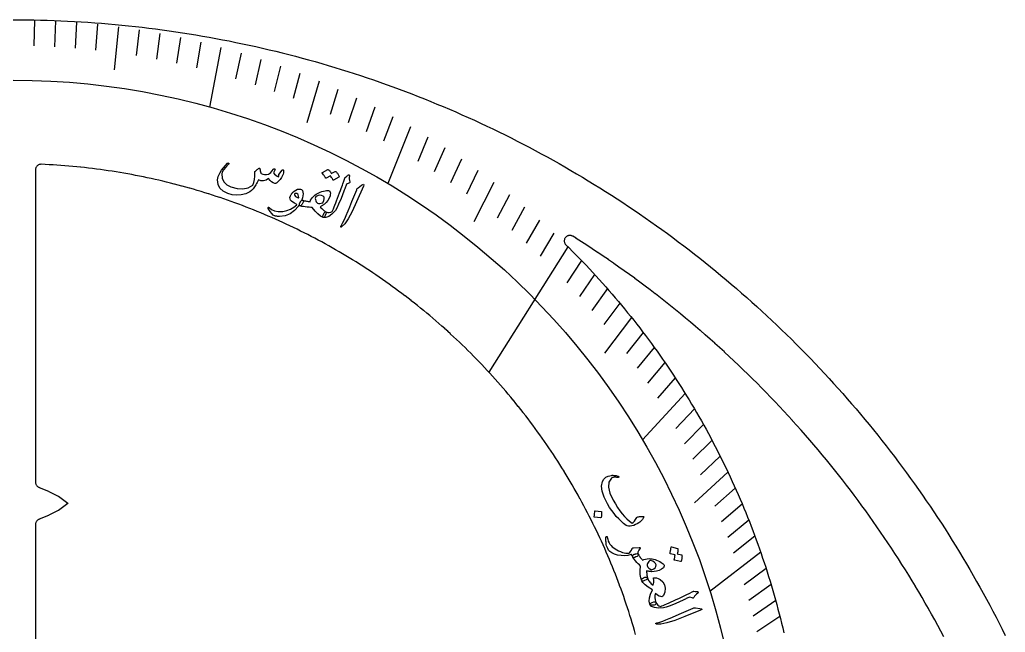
# Model space of a CAD drawing. Header units: millimetres. Extents: x -50 to 50, y -50 to 50.
# Drawn here: x 0.29 to 44.75, y 22.32 to 49.95 of the extents above; entities that cross this region are included whole.
import ezdxf

# ---------------------------------------------------------------- set-up
doc = ezdxf.new("R2010")
doc.units = ezdxf.units.MM
for name, color, linetype in [('CUT_INNER', 6, 'Continuous'), ('CUT_OUTER', 1, 'Continuous'), ('ENGRAVE', 7, 'Continuous'), ('ENGRAVE_FINE', 8, 'Continuous'), ('TEXT', 5, 'Continuous')]:
    doc.layers.add(name, color=color, linetype=linetype)

msp = doc.modelspace()

# ---------------------------------------------------------------- linework, layer by layer
at = {"layer": 'CUT_INNER'}
for points in [[(28.0773, 22.2302), (28.0284, 22.4008), (28.028, 22.4023), (27.978, 22.5727), (27.9776, 22.5741), (27.9266, 22.7442), (27.9261, 22.7456), (27.8741, 22.9154), (27.8736, 22.9168), (27.8205, 23.0862), (27.8201, 23.0877), (27.7659, 23.2568), (27.7655, 23.2582), (27.7103, 23.427), (27.7098, 23.4284), (27.6536, 23.5968), (27.6531, 23.5983), (27.5959, 23.7663), (27.5954, 23.7678), (27.5371, 23.9355), (27.5366, 23.9369), (27.4773, 24.1043), (27.4768, 24.1057), (27.4165, 24.2727), (27.4159, 24.2741), (27.3546, 24.4407), (27.3541, 24.4421), (27.2917, 24.6084), (27.2912, 24.6098), (27.2278, 24.7756), (27.2272, 24.7771), (27.1628, 24.9425), (27.1623, 24.9439), (27.0968, 25.109), (27.0963, 25.1104), (27.0299, 25.275), (27.0293, 25.2764), (26.9618, 25.4407), (26.9613, 25.4421), (26.8928, 25.6059), (26.8922, 25.6073), (26.8228, 25.7707), (26.8222, 25.7721), (26.7517, 25.935), (26.7511, 25.9365), (26.6797, 26.099), (26.679, 26.1004), (26.6066, 26.2625), (26.606, 26.2639), (26.5325, 26.4255), (26.5319, 26.4269), (26.4575, 26.5881), (26.4568, 26.5894), (26.3814, 26.7502), (26.3808, 26.7515), (26.3044, 26.9118), (26.3037, 26.9132), (26.2263, 27.073), (26.2257, 27.0743), (26.1473, 27.2336), (26.1466, 27.235), (26.0673, 27.3938), (26.0666, 27.3952), (25.9863, 27.5535), (25.9856, 27.5549), (25.9043, 27.7127), (25.9036, 27.7141), (25.8214, 27.8714), (25.8206, 27.8728), (25.7374, 28.0296), (25.7367, 28.031), (25.6526, 28.1873), (25.6518, 28.1886), (25.5667, 28.3444), (25.566, 28.3458), (25.4799, 28.501), (25.4791, 28.5024), (25.3921, 28.6571), (25.3913, 28.6584), (25.3034, 28.8126), (25.3026, 28.814), (25.2137, 28.9676), (25.2129, 28.9689), (25.123, 29.122), (25.1223, 29.1234), (25.0315, 29.2759), (25.0307, 29.2772), (24.9389, 29.4292), (24.9381, 29.4305), (24.8455, 29.582), (24.8447, 29.5833), (24.7511, 29.7341), (24.7503, 29.7354), (24.6557, 29.8857), (24.6549, 29.887), (24.5595, 30.0367), (24.5587, 30.038), (24.4623, 30.1871), (24.4615, 30.1884), (24.3642, 30.3369), (24.3634, 30.3382), (24.2652, 30.4861), (24.2643, 30.4874), (24.1652, 30.6347), (24.1644, 30.6359), (24.0644, 30.7826), (24.0635, 30.7839), (23.9626, 30.93), (23.9618, 30.9312), (23.86, 31.0767), (23.8591, 31.0779), (23.7564, 31.2228), (23.7556, 31.224), (23.652, 31.3682), (23.6511, 31.3695), (23.5467, 31.513), (23.5458, 31.5143), (23.4404, 31.6572), (23.4395, 31.6584), (23.3333, 31.8007), (23.3324, 31.8019), (23.2253, 31.9435), (23.2244, 31.9447), (23.1165, 32.0857), (23.1156, 32.0869), (23.0068, 32.2272), (23.0058, 32.2284), (22.8962, 32.368), (22.8952, 32.3692), (22.7847, 32.5082), (22.7838, 32.5094), (22.6724, 32.6476), (22.6714, 32.6488), (22.5592, 32.7864), (22.5583, 32.7876), (22.4452, 32.9245), (22.4442, 32.9257), (22.3303, 33.0619), (22.3294, 33.063), (22.2146, 33.1985), (22.2136, 33.1997), (22.0981, 33.3345), (22.0971, 33.3356), (21.9807, 33.4697), (21.9797, 33.4709), (21.8625, 33.6042), (21.8615, 33.6054), (21.7435, 33.738), (21.7425, 33.7391), (21.6237, 33.871), (21.6226, 33.8722), (21.503, 34.0034), (21.502, 34.0045), (21.3815, 34.1349), (21.3805, 34.136), (21.2593, 34.2657), (21.2582, 34.2669), (21.1362, 34.3958), (21.1352, 34.3969), (21.0123, 34.5251), (21.0113, 34.5262), (20.8877, 34.6537), (20.8866, 34.6548), (20.7622, 34.7815), (20.7612, 34.7825), (20.636, 34.9085), (20.6349, 34.9095), (20.509, 35.0347), (20.5079, 35.0358), (20.3812, 35.1601), (20.3801, 35.1612), (20.2527, 35.2848), (20.2516, 35.2859), (20.1234, 35.4087), (20.1223, 35.4097), (19.9933, 35.5318), (19.9922, 35.5328), (19.8625, 35.654), (19.8614, 35.6551), (19.731, 35.7755), (19.7298, 35.7765), (19.5987, 35.8962), (19.5975, 35.8972), (19.4656, 36.016), (19.4645, 36.017), (19.3318, 36.135), (19.3307, 36.1361), (19.1973, 36.2533), (19.1962, 36.2543), (19.0621, 36.3706), (19.0609, 36.3716), (18.9262, 36.4872), (18.925, 36.4882), (18.7895, 36.6029), (18.7883, 36.6039), (18.6521, 36.7178), (18.651, 36.7187), (18.5141, 36.8318), (18.5129, 36.8328), (18.3753, 36.945), (18.3741, 36.9459), (18.2359, 37.0573), (18.2347, 37.0582), (18.0957, 37.1687), (18.0945, 37.1697), (17.9549, 37.2793), (17.9537, 37.2803), (17.8134, 37.3891), (17.8122, 37.39), (17.6712, 37.4979), (17.67, 37.4989), (17.5284, 37.6059), (17.5272, 37.6069), (17.3849, 37.7131), (17.3837, 37.714), (17.2407, 37.8193), (17.2395, 37.8202), (17.0959, 37.9246), (17.0947, 37.9255), (16.9505, 38.0291), (16.9493, 38.03), (16.8044, 38.1326), (16.8032, 38.1335), (16.6577, 38.2353), (16.6564, 38.2362), (16.5104, 38.3371), (16.5091, 38.3379), (16.3624, 38.4379), (16.3611, 38.4388), (16.2138, 38.5379), (16.2126, 38.5387), (16.0646, 38.6369), (16.0634, 38.6377), (15.9148, 38.735), (15.9136, 38.7358), (15.7645, 38.8322), (15.7632, 38.833), (15.6135, 38.9285), (15.6122, 38.9293), (15.4619, 39.0238), (15.4606, 39.0246), (15.3097, 39.1182), (15.3084, 39.119), (15.157, 39.2117), (15.1557, 39.2125), (15.0037, 39.3042), (15.0024, 39.305), (14.8498, 39.3958), (14.8485, 39.3966), (14.6954, 39.4864), (14.6941, 39.4872), (14.5404, 39.5761), (14.5391, 39.5769), (14.3849, 39.6649), (14.3836, 39.6656), (14.2288, 39.7527), (14.2275, 39.7534), (14.0722, 39.8395), (14.0709, 39.8402), (13.9151, 39.9253), (13.9137, 39.9261), (13.7574, 40.0102), (13.7561, 40.011), (13.5993, 40.0942), (13.5979, 40.0949), (13.4406, 40.1771), (13.4392, 40.1778), (13.2814, 40.2591), (13.28, 40.2598), (13.1217, 40.3401), (13.1203, 40.3408), (12.9615, 40.4201), (12.9601, 40.4208), (12.8008, 40.4992), (12.7994, 40.4999), (12.6397, 40.5772), (12.6383, 40.5779), (12.478, 40.6543), (12.4766, 40.6549), (12.3159, 40.7304), (12.3145, 40.731), (12.1533, 40.8054), (12.152, 40.8061), (11.9903, 40.8795), (11.9889, 40.8801), (11.8268, 40.9526), (11.8254, 40.9532), (11.6629, 41.0246), (11.6615, 41.0253), (11.4986, 41.0957), (11.4972, 41.0963), (11.3338, 41.1657), (11.3324, 41.1663), (11.1685, 41.2348), (11.1671, 41.2354), (11.0029, 41.3028), (11.0015, 41.3034), (10.8368, 41.3698), (10.8354, 41.3704), (10.6704, 41.4358), (10.669, 41.4364), (10.5035, 41.5008), (10.5021, 41.5013), (10.3363, 41.5647), (10.3348, 41.5652), (10.1686, 41.6276), (10.1672, 41.6281), (10.0006, 41.6895), (9.9991, 41.69), (9.8322, 41.7503), (9.8307, 41.7508), (9.6634, 41.8101), (9.6619, 41.8106), (9.4942, 41.8689), (9.4928, 41.8694), (9.3247, 41.9266), (9.3233, 41.9271), (9.1549, 41.9833), (9.1534, 41.9838), (8.9847, 42.039), (8.9832, 42.0395), (8.8142, 42.0936), (8.8127, 42.0941), (8.6433, 42.1472), (8.6418, 42.1476), (8.4721, 42.1997), (8.4706, 42.2001), (8.3006, 42.2511), (8.2991, 42.2516), (8.1288, 42.3015), (8.1273, 42.302), (7.9566, 42.3509), (7.9552, 42.3513), (7.7842, 42.3992), (7.7827, 42.3996), (7.6115, 42.4464), (7.61, 42.4468), (7.4385, 42.4926), (7.437, 42.493), (7.2652, 42.5377), (7.2637, 42.5381), (7.0916, 42.5817), (7.0901, 42.5821), (6.9178, 42.6247), (6.9163, 42.6251), (6.7437, 42.6666), (6.7422, 42.667), (6.5694, 42.7075), (6.5679, 42.7078), (6.3948, 42.7472), (6.3933, 42.7476), (6.2199, 42.7859), (6.2184, 42.7863), (6.0449, 42.8236), (6.0434, 42.8239), (5.8696, 42.8601), (5.8681, 42.8604), (5.6941, 42.8956), (5.6926, 42.8959), (5.5183, 42.93), (5.5168, 42.9303), (5.3424, 42.9633), (5.3409, 42.9636), (5.1663, 42.9956), (5.1648, 42.9958), (4.9899, 43.0267), (4.9884, 43.027), (4.8134, 43.0568), (4.8119, 43.0571), (4.6367, 43.0858), (4.6352, 43.086), (4.4598, 43.1137), (4.4583, 43.1139), (4.2828, 43.1405), (4.2813, 43.1407), (4.1056, 43.1663), (4.1041, 43.1665), (3.9282, 43.1909), (3.9267, 43.1911), (3.7507, 43.2145), (3.7492, 43.2147), (3.5731, 43.2369), (3.5715, 43.2371), (3.3953, 43.2583), (3.3938, 43.2585), (3.2174, 43.2786), (3.2158, 43.2788), (3.0393, 43.2978), (3.0378, 43.298), (2.8612, 43.3159), (2.8597, 43.316), (2.6829, 43.3329), (2.6814, 43.333), (2.5046, 43.3488), (2.5031, 43.349), (2.3261, 43.3636), (2.3246, 43.3638), (2.1476, 43.3774), (2.1461, 43.3775), (1.969, 43.39), (1.9674, 43.3901), (1.7903, 43.4015), (1.7888, 43.4016), (1.6115, 43.412), (1.61, 43.4121), (1.4327, 43.4213), (1.4312, 43.4214), (1.2605, 43.4292), (1.2352, 43.4291), (1.2101, 43.4265), (1.1854, 43.4213), (1.1614, 43.4136), (1.1382, 43.4036), (1.1161, 43.3913), (1.0955, 43.3768), (1.0763, 43.3603), (1.059, 43.342), (1.0436, 43.322), (1.0302, 43.3005), (1.0191, 43.2778), (1.0104, 43.2541), (1.0041, 43.2297), (1.0003, 43.2047), (0.999, 43.1795), (0.999, 29.0957), (1.0003, 29.0705), (1.0041, 29.0456), (1.0104, 29.0212), (1.0191, 28.9976), (1.0301, 28.9749), (1.0434, 28.9535), (1.0588, 28.9335), (1.0761, 28.9152), (1.0952, 28.8987), (1.1158, 28.8842), (1.1378, 28.8718), (1.1609, 28.8618), (1.1684, 28.8589), (1.5946, 28.6826), (1.6034, 28.6785), (2.0288, 28.4626), (2.0333, 28.4601), (2.0376, 28.4571), (2.4628, 28.1424), (2.4673, 28.1388), (2.4628, 28.1351), (2.0376, 27.8204), (2.0333, 27.8175), (2.0288, 27.8149), (1.6034, 27.599), (1.5946, 27.595), (1.1684, 27.4186), (1.1609, 27.4158), (1.1378, 27.4057), (1.1158, 27.3934), (1.0952, 27.3789), (1.0761, 27.3624), (1.0588, 27.3441), (1.0434, 27.3241), (1.0301, 27.3026), (1.0191, 27.28), (1.0104, 27.2563), (1.0041, 27.2319), (1.0003, 27.207), (0.999, 27.1818), (0.999, 4.3184)], [(41.9855, 22.1124), (41.8497, 22.3683), (41.849, 22.3696), (41.7117, 22.6246), (41.711, 22.626), (41.5721, 22.8802), (41.5713, 22.8815), (41.4309, 23.1348), (41.4302, 23.1361), (41.2882, 23.3886), (41.2874, 23.3899), (41.1439, 23.6415), (41.1431, 23.6428), (40.9981, 23.8935), (40.9973, 23.8948), (40.8507, 24.1446), (40.8499, 24.1459), (40.7018, 24.3948), (40.701, 24.3961), (40.5513, 24.6441), (40.5505, 24.6454), (40.3993, 24.8924), (40.3985, 24.8937), (40.2458, 25.1399), (40.245, 25.1412), (40.0908, 25.3863), (40.09, 25.3876), (39.9343, 25.6318), (39.9335, 25.6331), (39.7763, 25.8764), (39.7754, 25.8777), (39.6168, 26.12), (39.6159, 26.1212), (39.4557, 26.3626), (39.4549, 26.3638), (39.2932, 26.6042), (39.2924, 26.6054), (39.1293, 26.8448), (39.1284, 26.846), (38.9638, 27.0843), (38.9629, 27.0856), (38.7969, 27.3229), (38.796, 27.3242), (38.6285, 27.5604), (38.6276, 27.5617), (38.4587, 27.7969), (38.4578, 27.7982), (38.2874, 28.0324), (38.2865, 28.0336), (38.1147, 28.2668), (38.1137, 28.268), (37.9405, 28.5001), (37.9396, 28.5014), (37.7649, 28.7324), (37.764, 28.7336), (37.5879, 28.9636), (37.587, 28.9648), (37.4095, 29.1937), (37.4085, 29.1949), (37.2296, 29.4227), (37.2287, 29.4239), (37.0484, 29.6505), (37.0475, 29.6517), (36.8658, 29.8773), (36.8648, 29.8785), (36.6818, 30.103), (36.6808, 30.1041), (36.4964, 30.3275), (36.4954, 30.3286), (36.3096, 30.5508), (36.3086, 30.552), (36.1215, 30.773), (36.1205, 30.7742), (35.932, 30.9941), (35.931, 30.9953), (35.7411, 31.214), (35.7401, 31.2151), (35.5489, 31.4327), (35.5479, 31.4339), (35.3554, 31.6502), (35.3543, 31.6514), (35.1605, 31.8666), (35.1595, 31.8677), (34.9643, 32.0817), (34.9633, 32.0829), (34.7668, 32.2957), (34.7658, 32.2968), (34.568, 32.5084), (34.5669, 32.5095), (34.3679, 32.7199), (34.3668, 32.721), (34.1664, 32.9301), (34.1654, 32.9312), (33.9638, 33.1391), (33.9627, 33.1402), (33.7598, 33.3469), (33.7587, 33.348), (33.5545, 33.5534), (33.5534, 33.5545), (33.348, 33.7587), (33.3469, 33.7598), (33.1402, 33.9627), (33.1391, 33.9638), (32.9312, 34.1654), (32.9301, 34.1664), (32.721, 34.3668), (32.7199, 34.3679), (32.5095, 34.5669), (32.5084, 34.568), (32.2968, 34.7658), (32.2957, 34.7668), (32.0829, 34.9633), (32.0817, 34.9643), (31.8677, 35.1595), (31.8666, 35.1605), (31.6514, 35.3543), (31.6502, 35.3554), (31.4339, 35.5479), (31.4327, 35.5489), (31.2151, 35.7401), (31.214, 35.7411), (30.9953, 35.931), (30.9941, 35.932), (30.7742, 36.1205), (30.773, 36.1215), (30.552, 36.3086), (30.5508, 36.3096), (30.3286, 36.4954), (30.3275, 36.4964), (30.1041, 36.6808), (30.103, 36.6818), (29.8785, 36.8648), (29.8773, 36.8658), (29.6517, 37.0475), (29.6505, 37.0484), (29.4239, 37.2287), (29.4227, 37.2296), (29.1949, 37.4085), (29.1937, 37.4095), (28.9648, 37.587), (28.9636, 37.5879), (28.7336, 37.764), (28.7324, 37.7649), (28.5014, 37.9396), (28.5001, 37.9405), (28.268, 38.1137), (28.2668, 38.1147), (28.0336, 38.2865), (28.0324, 38.2874), (27.7982, 38.4578), (27.7969, 38.4587), (27.5617, 38.6276), (27.5604, 38.6285), (27.3242, 38.796), (27.3229, 38.7969), (27.0856, 38.9629), (27.0843, 38.9638), (26.846, 39.1284), (26.8448, 39.1293), (26.6054, 39.2924), (26.6042, 39.2932), (26.3638, 39.4549), (26.3626, 39.4557), (26.1212, 39.6159), (26.12, 39.6168), (25.8777, 39.7754), (25.8764, 39.7763), (25.6331, 39.9335), (25.6318, 39.9343), (25.3876, 40.09), (25.3863, 40.0908), (25.2388, 40.1836), (25.2176, 40.1956), (25.1953, 40.2054), (25.1721, 40.213), (25.1483, 40.2183), (25.1241, 40.2213), (25.0997, 40.2219), (25.0754, 40.2201), (25.0514, 40.216), (25.0279, 40.2096), (25.0051, 40.2008), (24.9833, 40.19), (24.9626, 40.177), (24.9434, 40.1621), (24.9256, 40.1454), (24.9096, 40.127), (24.8954, 40.1071), (24.8832, 40.086), (24.8732, 40.0638), (24.8654, 40.0407), (24.8598, 40.017), (24.8566, 39.9928), (24.8557, 39.9684), (24.8573, 39.9441), (24.8612, 39.92), (24.8674, 39.8965), (24.8759, 39.8736), (24.8865, 39.8517), (24.8993, 39.8309), (24.914, 39.8115), (24.9306, 39.7936), (25.0713, 39.6555), (25.2265, 39.5011), (25.3809, 39.3459), (25.5342, 39.1897), (25.6866, 39.0325), (25.8381, 38.8745), (25.9885, 38.7155), (26.138, 38.5555), (26.2865, 38.3947), (26.434, 38.2329), (26.5805, 38.0703), (26.726, 37.9068), (26.8705, 37.7423), (27.014, 37.577), (27.1565, 37.4108), (27.298, 37.2437), (27.4384, 37.0758), (27.5778, 36.907), (27.7162, 36.7374), (27.8535, 36.5669), (27.9897, 36.3956), (28.1249, 36.2234), (28.2591, 36.0504), (28.3922, 35.8766), (28.5242, 35.702), (28.6552, 35.5266), (28.785, 35.3504), (28.9138, 35.1733), (29.0415, 34.9955), (29.1681, 34.817), (29.2936, 34.6376), (29.418, 34.4575), (29.5413, 34.2766), (29.6635, 34.0949), (29.7845, 33.9126), (29.9045, 33.7294), (30.0233, 33.5456), (30.141, 33.361), (30.2575, 33.1757), (30.3729, 32.9897), (30.4872, 32.803), (30.6003, 32.6156), (30.7123, 32.4274), (30.8231, 32.2387), (30.9328, 32.0492), (31.0413, 31.8591), (31.1486, 31.6683), (31.2547, 31.4768), (31.3597, 31.2847), (31.4635, 31.092), (31.5661, 30.8986), (31.6675, 30.7046), (31.7677, 30.51), (31.8667, 30.3148), (31.9646, 30.1189), (32.0612, 29.9225), (32.1566, 29.7255), (32.2508, 29.5279), (32.3438, 29.3297), (32.4356, 29.131), (32.5261, 28.9317), (32.6155, 28.7318), (32.7036, 28.5314), (32.7904, 28.3305), (32.8761, 28.129), (32.9605, 27.927), (33.0436, 27.7245), (33.1255, 27.5215), (33.2062, 27.318), (33.2856, 27.114), (33.3638, 26.9095), (33.4407, 26.7046), (33.5163, 26.4992), (33.5907, 26.2933), (33.6638, 26.087), (33.7357, 25.8802), (33.8063, 25.673), (33.8756, 25.4653), (33.9436, 25.2572), (34.0104, 25.0488), (34.0758, 24.8399), (34.14, 24.6306), (34.2029, 24.4209), (34.2646, 24.2109), (34.3249, 24.0004), (34.3839, 23.7896), (34.4417, 23.5785), (34.4981, 23.367), (34.5533, 23.1551), (34.6071, 22.9429), (34.6596, 22.7304), (34.7109, 22.5176), (34.7608, 22.3045)]]:
    msp.add_lwpolyline(points, dxfattribs=at)
at = {"layer": 'CUT_OUTER'}
msp.add_lwpolyline([(0, 49.95), (0.3065, 49.9491), (0.613, 49.9462), (0.9194, 49.9415), (1.221, 49.9351), (1.2251, 49.935), (1.5314, 49.9265), (1.8378, 49.9162), (2.144, 49.904), (2.4502, 49.8899), (2.7562, 49.8739), (3.0622, 49.856), (3.3681, 49.8363), (3.6738, 49.8147), (3.9794, 49.7912), (4.2848, 49.7659), (4.5901, 49.7387), (4.8952, 49.7095), (5.2001, 49.6786), (5.5048, 49.6457), (5.8094, 49.611), (6.1137, 49.5744), (6.4177, 49.536), (6.7215, 49.4957), (7.0251, 49.4535), (7.3284, 49.4095), (7.6315, 49.3636), (7.9342, 49.3158), (8.2367, 49.2662), (8.5388, 49.2147), (8.8406, 49.1614), (9.1421, 49.1063), (9.4432, 49.0492), (9.744, 48.9904), (10.0444, 48.9297), (10.3445, 48.8671), (10.6441, 48.8027), (10.9434, 48.7365), (11.2422, 48.6684), (11.5406, 48.5985), (11.8386, 48.5268), (12.1361, 48.4532), (12.4332, 48.3779), (12.7298, 48.3007), (13.0259, 48.2216), (13.3216, 48.1408), (13.6167, 48.0582), (13.9113, 47.9737), (14.2054, 47.8875), (14.499, 47.7994), (14.792, 47.7095), (15.0845, 47.6179), (15.3764, 47.5244), (15.6677, 47.4292), (15.9584, 47.3321), (16.2485, 47.2333), (16.538, 47.1327), (16.8269, 47.0304), (17.1152, 46.9262), (17.4028, 46.8203), (17.6898, 46.7127), (17.976, 46.6033), (18.2617, 46.4921), (18.5466, 46.3792), (18.8308, 46.2645), (19.1143, 46.1481), (19.3971, 46.0299), (19.6792, 45.91), (19.9605, 45.7884), (20.2411, 45.6651), (20.5209, 45.54), (20.8, 45.4133), (21.0782, 45.2848), (21.3557, 45.1546), (21.6323, 45.0227), (21.9082, 44.8891), (22.1832, 44.7539), (22.4574, 44.6169), (22.7307, 44.4783), (23.0032, 44.3379), (23.2748, 44.196), (23.5456, 44.0523), (23.8154, 43.907), (24.0844, 43.7601), (24.3525, 43.6115), (24.6196, 43.4612), (24.8858, 43.3093), (25.1511, 43.1558), (25.4154, 43.0007), (25.6788, 42.8439), (25.9412, 42.6856), (26.2026, 42.5256), (26.463, 42.364), (26.7225, 42.2008), (26.9809, 42.0361), (27.2383, 41.8697), (27.4947, 41.7018), (27.7501, 41.5323), (28.0044, 41.3613), (28.2577, 41.1887), (28.5099, 41.0145), (28.761, 40.8388), (29.011, 40.6616), (29.26, 40.4828), (29.5078, 40.3025), (29.7546, 40.1207), (30.0002, 39.9373), (30.2447, 39.7525), (30.488, 39.5662), (30.7302, 39.3784), (30.9713, 39.1891), (31.2111, 38.9983), (31.4498, 38.8061), (31.6874, 38.6124), (31.9237, 38.4172), (32.1588, 38.2206), (32.3927, 38.0226), (32.6254, 37.8231), (32.8569, 37.6222), (33.0871, 37.4199), (33.3161, 37.2161), (33.5438, 37.011), (33.7703, 36.8045), (33.9955, 36.5966), (34.2194, 36.3873), (34.442, 36.1767), (34.6633, 35.9647), (34.8833, 35.7513), (35.1021, 35.5366), (35.3194, 35.3205), (35.5355, 35.1031), (35.7502, 34.8844), (35.9636, 34.6644), (36.1756, 34.4431), (36.3863, 34.2205), (36.5956, 33.9966), (36.8035, 33.7714), (37.01, 33.5449), (37.2151, 33.3172), (37.4189, 33.0882), (37.6212, 32.858), (37.8221, 32.6266), (38.0216, 32.3939), (38.2196, 32.16), (38.4162, 31.9249), (38.6114, 31.6885), (38.8051, 31.451), (38.9973, 31.2123), (39.1881, 30.9725), (39.3774, 30.7314), (39.5653, 30.4892), (39.7516, 30.2459), (39.9364, 30.0014), (40.1198, 29.7558), (40.3016, 29.5091), (40.4819, 29.2612), (40.6607, 29.0123), (40.8379, 28.7622), (41.0136, 28.5111), (41.1878, 28.2589), (41.3604, 28.0057), (41.5315, 27.7514), (41.701, 27.496), (41.8689, 27.2396), (42.0353, 26.9822), (42.2, 26.7238), (42.3632, 26.4643), (42.5248, 26.2039), (42.6848, 25.9425), (42.8431, 25.6801), (42.9999, 25.4167), (43.1551, 25.1524), (43.3086, 24.8871), (43.4605, 24.6209), (43.6107, 24.3538), (43.7593, 24.0857), (43.9063, 23.8168), (44.0516, 23.5469), (44.1953, 23.2762), (44.3372, 23.0046), (44.4776, 22.7321), (44.6162, 22.4588), (44.7532, 22.1846)], dxfattribs=at)
at = {"layer": 'ENGRAVE'}
for points in [[(9.3693, 48.6978), (8.8524, 46.0113)], [(17.9201, 45.1229), (16.9014, 42.5577)], [(25.0159, 39.71), (21.4543, 34.0563)], [(30.3049, 33.0996), (28.3859, 31.0035)], [(33.7185, 25.9301), (31.4282, 24.1688)]]:
    msp.add_lwpolyline(points, dxfattribs=at)
msp.add_circle((0, 14.2735), 32.9492, dxfattribs=at)
at = {"layer": 'ENGRAVE_FINE'}
for points in [[(0.9511, 49.9373), (0.9288, 48.7687)], [(1.9013, 49.8993), (1.8568, 48.7312)], [(2.8498, 49.836), (2.7831, 48.6688)], [(3.7957, 49.7475), (3.7067, 48.5815)], [(4.7381, 49.634), (4.5529, 47.6932)], [(5.6763, 49.4955), (5.543, 48.3331)], [(6.6093, 49.3325), (6.4538, 48.1723)], [(7.5363, 49.1449), (7.3588, 47.9874)], [(8.4566, 48.9333), (8.257, 47.7787)], [(10.2736, 48.4388), (10.0302, 47.2913)], [(11.1688, 48.1567), (10.9037, 47.0132)], [(12.0543, 47.8519), (11.7673, 46.7128)], [(12.9291, 47.5248), (12.6205, 46.3905)], [(13.7927, 47.176), (13.2424, 45.2936)], [(14.6445, 46.8058), (14.2929, 45.682)], [(15.4837, 46.4149), (15.1107, 45.2968)], [(16.3097, 46.0037), (15.9155, 44.8917)], [(17.122, 45.5728), (16.7067, 44.4673)], [(18.7033, 44.6544), (18.2461, 43.5627)], [(19.4713, 44.168), (18.9933, 43.0838)], [(20.2235, 43.6644), (19.7249, 42.5879)], [(20.9595, 43.1441), (20.4405, 42.0757)], [(21.679, 42.6078), (20.7798, 40.8405)], [(22.3815, 42.0562), (21.8221, 41.005)], [(23.0668, 41.49), (22.4874, 40.4479)], [(23.7344, 40.9097), (23.1353, 39.877)], [(24.3842, 40.3162), (23.7655, 39.2931)], [(25.6293, 39.0918), (24.9719, 38.0891)], [(26.2242, 38.4624), (25.5478, 37.4703)], [(26.8005, 37.8223), (26.1052, 36.8411)], [(27.358, 37.1723), (26.6441, 36.2023)], [(27.8966, 36.5129), (26.6752, 34.9143)], [(28.4162, 35.845), (27.6658, 34.8983)], [(28.9169, 35.169), (28.1485, 34.2345)], [(29.3986, 34.4857), (28.6125, 33.5635)], [(29.8613, 33.7957), (29.0576, 32.8862)], [(30.7297, 32.398), (29.8918, 31.5146)], [(31.1356, 31.6915), (30.281, 30.8216)], [(31.5227, 30.9807), (30.6516, 30.1245)], [(31.8912, 30.2661), (31.0039, 29.424)], [(32.2411, 29.5483), (30.734, 28.167)], [(32.5727, 28.8279), (31.6537, 28.0146)], [(32.886, 28.1054), (31.9517, 27.3069)], [(33.1813, 27.3813), (32.2318, 26.5978)], [(33.4587, 26.656), (32.4944, 25.8878)], [(33.9608, 25.204), (32.9677, 24.467)], [(34.1859, 24.4782), (33.1789, 23.7571)], [(34.394, 23.7531), (33.3734, 23.0482)], [(34.5854, 23.0291), (33.5514, 22.3406)]]:
    msp.add_lwpolyline(points, dxfattribs=at)
at = {"layer": 'TEXT'}
for points in [[(12.1239, 43.1627), (12.1343, 43.1732), (12.1448, 43.1794), (12.1552, 43.1815), (12.1655, 43.1792), (12.1773, 43.1726), (12.186, 43.1638), (12.1916, 43.1529), (12.1941, 43.1399), (12.1956, 43.0966), (12.1885, 43.0467), (12.173, 42.9902), (12.149, 42.927), (12.0996, 42.8281), (12.0396, 42.7396), (11.9692, 42.6615), (11.8884, 42.5936), (11.8645, 42.5791), (11.8412, 42.57), (11.8183, 42.5661), (11.796, 42.5675), (11.7235, 42.5923), (11.6526, 42.6363), (11.583, 42.6993), (11.5146, 42.7815), (11.4003, 42.71), (11.2866, 42.6774), (11.1731, 42.6836), (11.0596, 42.7287), (11.0318, 42.6683), (11.0034, 42.611), (10.9743, 42.5567), (10.9446, 42.5053), (10.914, 42.4566), (10.8825, 42.4102), (10.85, 42.366), (10.8167, 42.324), (10.7488, 42.2512), (10.6716, 42.1896), (10.585, 42.1389), (10.4892, 42.0992), (10.2814, 42.0468), (10.0774, 42.0304), (9.8766, 42.05), (9.6782, 42.1056), (9.4698, 42.2118), (9.3232, 42.3515), (9.2382, 42.5257), (9.2148, 42.7351), (9.2248, 42.8045), (9.2481, 42.8828), (9.2848, 42.97), (9.335, 43.0661), (9.3989, 43.1684), (9.476, 43.2713), (9.5664, 43.3748), (9.6702, 43.4787), (9.6778, 43.4848), (9.6858, 43.4884), (9.6942, 43.4893), (9.7029, 43.4876), (9.7111, 43.4841), (9.7176, 43.4795), (9.7225, 43.4737), (9.7258, 43.4668), (9.7266, 43.458), (9.7251, 43.4497), (9.7212, 43.4416), (9.7149, 43.434), (9.5805, 43.2947), (9.4846, 43.1751), (9.4267, 43.0756), (9.4065, 42.9965), (9.4242, 42.8015), (9.4984, 42.6392), (9.6291, 42.5091), (9.8163, 42.4102), (10.0985, 42.3306), (10.3578, 42.3176), (10.5956, 42.3718), (10.8127, 42.4939), (10.8573, 42.6118), (10.8858, 42.7434), (10.8981, 42.8888), (10.8938, 43.048), (10.8919, 43.0647), (10.8928, 43.0786), (10.8964, 43.0898), (10.9028, 43.0983), (10.931, 43.1251), (10.9578, 43.1502), (10.9831, 43.1734), (11.0069, 43.195), (11.0291, 43.2143), (11.0495, 43.2313), (11.0681, 43.2457), (11.085, 43.2576), (11.0937, 43.2621), (11.1012, 43.2624), (11.1076, 43.2585), (11.1127, 43.2504), (11.1149, 43.2449), (11.1177, 43.2367), (11.1211, 43.2257), (11.1251, 43.212), (11.1294, 43.1956), (11.1336, 43.1767), (11.1377, 43.1554), (11.1416, 43.1315), (11.1503, 43.0852), (11.1593, 43.0506), (11.1686, 43.0276), (11.1781, 43.0163), (11.2519, 42.9801), (11.3331, 42.9631), (11.4221, 42.9652), (11.5189, 42.9864), (11.5604, 43.0095), (11.6103, 43.0546), (11.6688, 43.1216), (11.736, 43.2105), (11.7424, 43.219), (11.7504, 43.225), (11.7601, 43.2287), (11.7714, 43.2301), (11.7814, 43.2298), (11.7902, 43.2275), (11.7977, 43.2232), (11.8039, 43.2168), (11.8078, 43.194), (11.7981, 43.1581), (11.7748, 43.1091), (11.7381, 43.0469), (11.7826, 42.9866), (11.836, 42.937), (11.8984, 42.898), (11.9699, 42.8695), (11.9779, 42.891), (11.9823, 42.9094), (11.9833, 42.9245), (11.9808, 42.9364), (11.9771, 42.9482), (11.9763, 42.9587), (11.9785, 42.968), (11.9836, 42.9761)], [(14.5256, 43.1065), (14.5311, 43.1081), (14.5373, 43.1076), (14.5443, 43.105), (14.552, 43.1002), (14.5758, 43.0752), (14.598, 43.0497), (14.6188, 43.0235), (14.638, 42.9967), (14.6559, 42.9691), (14.6725, 42.9403), (14.6878, 42.9104), (14.7017, 42.8794), (14.7033, 42.8713), (14.7022, 42.8641), (14.6983, 42.858), (14.6917, 42.8527), (14.4433, 42.7115), (14.4381, 42.7106), (14.4325, 42.7135), (14.4265, 42.7201), (14.42, 42.7304), (14.4163, 42.7387), (14.4095, 42.7511), (14.3997, 42.7674), (14.3869, 42.7876), (14.3709, 42.812), (14.3517, 42.841), (14.3292, 42.8743), (14.3033, 42.9122), (14.1099, 42.8013), (14.1023, 42.7987), (14.0951, 42.8007), (14.0884, 42.8073), (14.0822, 42.8185), (14.0768, 42.8282), (14.068, 42.843), (14.0558, 42.863), (14.0403, 42.8881), (14.021, 42.9186), (13.9976, 42.9545), (13.9699, 42.9959), (13.9381, 43.0428), (13.9356, 43.0493), (13.9356, 43.0545), (13.9382, 43.0585), (13.9434, 43.0612), (14.1882, 43.197), (14.1937, 43.1987), (14.1999, 43.1983), (14.2069, 43.1958), (14.2146, 43.1911), (14.2356, 43.1712), (14.2551, 43.1505), (14.2734, 43.1289), (14.2902, 43.1065), (14.3057, 43.0833), (14.3201, 43.0596), (14.3332, 43.0354), (14.3452, 43.0107)], [(14.9816, 42.8474), (15.0251, 42.8824), (15.0593, 42.9104), (15.0843, 42.9312), (15.0999, 42.9449), (15.1108, 42.9532), (15.1215, 42.9575), (15.1321, 42.958), (15.1424, 42.9545), (15.1523, 42.9471), (15.1585, 42.9371), (15.161, 42.9247), (15.1599, 42.9097), (15.1526, 42.8373), (15.1531, 42.7684), (15.1613, 42.7028), (15.1773, 42.6406), (15.1808, 42.6216), (15.1758, 42.6049), (15.1623, 42.5905), (15.1403, 42.5785), (15.0309, 42.5264), (15.0148, 42.4856), (14.999, 42.4455), (14.9835, 42.4061), (14.9685, 42.3674), (14.9537, 42.3295), (14.9394, 42.2922), (14.9254, 42.2556), (14.9117, 42.2197), (14.7846, 41.8877), (14.6781, 41.632), (14.5926, 41.4523), (14.5286, 41.3485), (14.3723, 41.1815), (14.2281, 41.0735), (14.0958, 41.0242), (13.9749, 41.0337), (13.9722, 41.0351), (13.9695, 41.0365), (13.9667, 41.0379), (13.964, 41.0394), (13.9559, 41.0635), (13.9642, 41.1048), (13.9887, 41.1633), (14.0296, 41.239), (14.0469, 41.2659), (14.0654, 41.2824), (14.085, 41.2885), (14.1058, 41.2843), (14.1832, 41.2618), (14.2548, 41.2566), (14.3209, 41.269), (14.3814, 41.2989), (14.41, 41.3582), (14.4409, 41.4265), (14.4741, 41.5038), (14.5096, 41.5901), (14.5473, 41.6851), (14.5873, 41.7881), (14.6294, 41.8994), (14.6737, 42.0188), (14.7181, 42.1357), (14.7575, 42.241), (14.7921, 42.3347), (14.8218, 42.4167), (14.847, 42.4869), (14.8681, 42.545), (14.8852, 42.591), (14.8982, 42.625), (14.9524, 42.7988), (14.9597, 42.815), (14.967, 42.8284), (14.9743, 42.8393), (14.9816, 42.8474)], [(12.8615, 41.548), (12.6865, 41.3446), (12.4866, 41.1988), (12.2621, 41.1099), (12.0129, 41.0772), (11.9802, 41.0771), (11.9484, 41.0781), (11.9175, 41.0801), (11.8876, 41.0832), (11.8588, 41.0874), (11.8314, 41.093), (11.8054, 41.0998), (11.7808, 41.108), (11.7257, 41.1426), (11.6614, 41.2089), (11.5876, 41.3067), (11.5038, 41.4361), (11.496, 41.4529), (11.4932, 41.4671), (11.4954, 41.4787), (11.5027, 41.4878), (11.5127, 41.4929), (11.5229, 41.4929), (11.5334, 41.4876), (11.5441, 41.4771), (11.6489, 41.3834), (11.7861, 41.3243), (11.956, 41.2992), (12.1593, 41.3077), (12.3386, 41.3418), (12.5029, 41.4024), (12.652, 41.4898), (12.7859, 41.6044), (12.7878, 41.6098), (12.7881, 41.6146), (12.7869, 41.6189), (12.7842, 41.6225), (12.6906, 41.673), (12.6138, 41.7223), (12.5538, 41.7705), (12.5106, 41.8178), (12.4852, 41.872), (12.4812, 41.9328), (12.4989, 42.0003), (12.5382, 42.0743), (12.5444, 42.0837), (12.551, 42.0931), (12.558, 42.1025), (12.5655, 42.112), (12.5735, 42.1216), (12.5821, 42.1316), (12.5913, 42.142), (12.6011, 42.1528), (12.6716, 42.2194), (12.743, 42.2687), (12.8155, 42.3006), (12.8888, 42.3151), (12.9552, 42.3109), (13.0067, 42.2866), (13.0433, 42.2423), (13.0647, 42.1781), (13.0725, 42.099), (13.0666, 42.0141), (13.047, 41.9235), (13.0138, 41.8271), (13.0193, 41.8246), (13.0248, 41.8223), (13.0302, 41.8203), (13.0355, 41.8186), (13.0408, 41.8168), (13.0462, 41.8148), (13.0517, 41.8125), (13.0573, 41.81), (13.0743, 41.7969), (13.0833, 41.7777), (13.0841, 41.7522), (13.0768, 41.7207), (13.0645, 41.6881), (13.0488, 41.6566), (13.0299, 41.6262), (13.0076, 41.597), (12.9851, 41.5727), (12.9655, 41.557), (12.9487, 41.55), (12.9348, 41.5516), (12.8818, 41.5767), (12.8791, 41.5717), (12.8748, 41.5653), (12.8689, 41.5574), (12.8615, 41.548)], [(14.2557, 42.2288), (14.2597, 42.2266), (14.2634, 42.2245), (14.2665, 42.2223), (14.2692, 42.2201), (14.2717, 42.2179), (14.2741, 42.2155), (14.2763, 42.2129), (14.2785, 42.2101), (14.2967, 42.1688), (14.3043, 42.1219), (14.3013, 42.0693), (14.2877, 42.0111), (14.2446, 41.901), (14.1879, 41.8019), (14.1179, 41.7136), (14.0345, 41.6361), (14.0129, 41.6189), (13.9906, 41.6021), (13.9677, 41.5856), (13.9441, 41.5695), (13.9197, 41.5537), (13.8947, 41.5382), (13.8691, 41.5231), (13.8427, 41.5082), (13.8777, 41.4721), (13.9119, 41.4381), (13.9456, 41.4064), (13.9786, 41.3769), (14.011, 41.3499), (14.043, 41.3254), (14.0746, 41.3036), (14.1058, 41.2843), (14.116, 41.2735), (14.1188, 41.2554), (14.1143, 41.23), (14.1025, 41.1974), (14.0662, 41.1182), (14.0329, 41.0645), (14.0024, 41.0364), (13.9749, 41.0337), (13.858, 41.0953), (13.7386, 41.191), (13.6162, 41.3209), (13.49, 41.4849), (13.4207, 41.4859), (13.3448, 41.49), (13.2624, 41.497), (13.1734, 41.507), (13.0855, 41.5189), (13.016, 41.5304), (12.9648, 41.5417), (12.932, 41.553), (12.9182, 41.5643), (12.9101, 41.5824), (12.9079, 41.6074), (12.9113, 41.6392), (12.9151, 41.6565), (12.9201, 41.6733), (12.9264, 41.6894), (12.9338, 41.705), (12.9422, 41.7202), (12.951, 41.7351), (12.9604, 41.7498), (12.9703, 41.7642), (12.9923, 41.789), (13.0135, 41.8047), (13.0337, 41.8111), (13.0531, 41.8085), (13.0969, 41.7967), (13.1398, 41.786), (13.1819, 41.7761), (13.2232, 41.7673), (13.2641, 41.7593), (13.3049, 41.7519), (13.3456, 41.7451), (13.3862, 41.739), (13.4118, 41.805), (13.4477, 41.8689), (13.4941, 41.9309), (13.5509, 41.9908), (13.6035, 42.0357), (13.6594, 42.0767), (13.7186, 42.1139), (13.7811, 42.1472), (13.8473, 42.1764), (13.9176, 42.2013), (13.9919, 42.2219), (14.0703, 42.2382), (14.1289, 42.2456), (14.1793, 42.2465), (14.2216, 42.2409), (14.2557, 42.2288)], [(15.7155, 42.4864), (15.7714, 42.5218), (15.8035, 42.5272), (15.8118, 42.5028), (15.7963, 42.4484), (15.4844, 41.7407), (15.2901, 41.3078), (15.1127, 40.9745), (14.9531, 40.7403), (14.8121, 40.6047), (14.7957, 40.5964), (14.7838, 40.5936), (14.7763, 40.5965), (14.7733, 40.6049), (14.7731, 40.6156), (14.7756, 40.6279), (14.7808, 40.6419), (14.7887, 40.6576), (14.8552, 40.7763), (14.9204, 40.9052), (14.984, 41.0445), (15.0461, 41.194), (15.063, 41.2327), (15.1074, 41.3379), (15.1794, 41.5096), (15.2784, 41.748), (15.492, 42.2798), (15.5052, 42.3071), (15.5201, 42.3307), (15.5368, 42.3507), (15.5552, 42.367)], [(12.8762, 41.9298), (12.8708, 41.9957), (12.8553, 42.0477), (12.8298, 42.0857), (12.7943, 42.1096), (12.7686, 42.114), (12.7438, 42.1138), (12.7198, 42.1088), (12.6967, 42.099), (12.6876, 42.0924), (12.6825, 42.083), (12.6814, 42.0711), (12.6841, 42.0564), (12.7015, 42.0172), (12.7357, 41.9801), (12.7866, 41.9451), (12.8543, 41.9122), (12.8621, 41.9104), (12.8683, 41.9127), (12.873, 41.9191), (12.8762, 41.9298)], [(13.9772, 41.9966), (13.9089, 42.0263), (13.8332, 42.0328), (13.75, 42.016), (13.6595, 41.976), (13.6387, 41.9582), (13.6267, 41.9291), (13.6236, 41.8885), (13.6293, 41.8367), (13.6442, 41.7833), (13.666, 41.7395), (13.6948, 41.7055), (13.7304, 41.6811), (13.7758, 41.6668), (13.8309, 41.6648), (13.8958, 41.6749), (13.9704, 41.6971), (14.0142, 41.7929), (14.0299, 41.8748), (14.0176, 41.9427), (13.9772, 41.9966)], [(28.4348, 27.495), (28.4198, 27.4643), (28.4015, 27.4342), (28.38, 27.4045), (28.3552, 27.3753), (28.3273, 27.3468), (28.2964, 27.3189), (28.2627, 27.2916), (28.2261, 27.265), (28.1499, 27.2173), (28.0708, 27.1779), (27.9887, 27.1467), (27.9038, 27.1236), (27.8244, 27.1111), (27.7559, 27.1105), (27.6983, 27.1216), (27.6517, 27.1446), (27.5352, 27.2318), (27.4219, 27.3284), (27.3117, 27.4345), (27.2044, 27.55), (27.1002, 27.6752), (26.9994, 27.8103), (26.9018, 27.9552), (26.8072, 28.1101), (26.653, 28.4123), (26.5639, 28.6807), (26.5408, 28.9168), (26.5848, 29.1217), (26.6471, 29.2311), (26.7335, 29.3142), (26.8443, 29.3707), (26.9798, 29.4002), (27.0114, 29.4022), (27.0446, 29.4026), (27.0794, 29.4013), (27.1158, 29.3984), (27.1538, 29.3938), (27.1933, 29.3875), (27.2345, 29.3795), (27.2772, 29.3699), (27.29, 29.3658), (27.2999, 29.3597), (27.3069, 29.3515), (27.311, 29.3413), (27.3121, 29.3335), (27.3106, 29.3256), (27.3065, 29.3177), (27.2997, 29.3096), (27.2925, 29.3036), (27.2843, 29.3002), (27.2751, 29.2995), (27.2648, 29.3013), (27.2237, 29.3097), (27.1828, 29.315), (27.1423, 29.3172), (27.1021, 29.3164), (27.0662, 29.3111), (27.0341, 29.3013), (27.006, 29.2868), (26.9818, 29.2677), (26.8739, 29.0957), (26.8528, 28.8746), (26.917, 28.6039), (27.0651, 28.2818), (27.1607, 28.1121), (27.259, 27.954), (27.3603, 27.8072), (27.4648, 27.6719), (27.5726, 27.5478), (27.6841, 27.4346), (27.7994, 27.3324), (27.9187, 27.2412), (27.972, 27.2803), (28.0246, 27.3374), (28.0766, 27.4127), (28.1277, 27.5062), (28.1343, 27.5116), (28.1484, 27.5177), (28.1698, 27.5247), (28.1987, 27.5326), (28.2019, 27.5326), (28.2047, 27.5328), (28.2069, 27.5332), (28.2085, 27.5337), (28.2492, 27.5414), (28.2962, 27.5467), (28.3494, 27.5496), (28.409, 27.5501), (28.4287, 27.5472), (28.4395, 27.537), (28.4415, 27.5196), (28.4348, 27.495)], [(26.5204, 27.7741), (26.5257, 27.7725), (26.5302, 27.7688), (26.534, 27.7631), (26.5371, 27.7553), (26.5417, 27.6914), (26.5397, 27.6282), (26.5311, 27.5656), (26.516, 27.5036), (26.5125, 27.4966), (26.5078, 27.4919), (26.5019, 27.4896), (26.4949, 27.4897), (26.218, 27.5091), (26.2105, 27.5112), (26.2063, 27.5166), (26.2052, 27.5253), (26.2072, 27.5372), (26.209, 27.5476), (26.2114, 27.5637), (26.2144, 27.5857), (26.218, 27.6134), (26.2219, 27.6472), (26.226, 27.6875), (26.2303, 27.7342), (26.2347, 27.7875), (26.2361, 27.795), (26.2389, 27.7999), (26.2431, 27.802), (26.2487, 27.8015)], [(27.9735, 26.1347), (28.2426, 26.1435), (28.2653, 26.1413), (28.2783, 26.1355), (28.2818, 26.1262), (28.2758, 26.1132), (28.2453, 26.0721), (28.2203, 26.0342), (28.2007, 25.9994), (28.1866, 25.9678), (28.1788, 25.9364), (28.1769, 25.9048), (28.181, 25.8733), (28.1911, 25.8417), (28.1954, 25.8082), (28.1803, 25.7768), (28.1455, 25.7475), (28.0913, 25.7204), (28.0332, 25.7017), (27.9868, 25.6978), (27.9523, 25.7087), (27.9294, 25.7343), (27.9189, 25.7569), (27.9089, 25.78), (27.8995, 25.8039), (27.8907, 25.8284), (27.8879, 25.832), (27.8831, 25.8344), (27.8762, 25.8355), (27.8674, 25.8354), (27.7237, 25.7936), (27.5751, 25.7752), (27.4214, 25.7798), (27.2627, 25.807), (27.1164, 25.8495), (26.9999, 25.9003), (26.9132, 25.9598), (26.8562, 26.0283), (26.8179, 26.0993), (26.7875, 26.1664), (26.7651, 26.2298), (26.7507, 26.2893), (26.7465, 26.3198), (26.7428, 26.3527), (26.7397, 26.3882), (26.7371, 26.4262), (26.7355, 26.4668), (26.7352, 26.5099), (26.7363, 26.5555), (26.7388, 26.6037), (26.739, 26.6155), (26.7409, 26.6253), (26.7447, 26.6331), (26.7503, 26.6388), (26.7586, 26.6447), (26.7661, 26.6477), (26.7727, 26.6479), (26.7785, 26.6452), (26.7846, 26.6409), (26.7892, 26.6352), (26.7923, 26.6279), (26.794, 26.6191), (26.8153, 26.5246), (26.8431, 26.4397), (26.8776, 26.3644), (26.9186, 26.2988), (26.9686, 26.2379), (27.0244, 26.1813), (27.0861, 26.129), (27.1537, 26.0809), (27.2271, 26.0368), (27.3062, 25.9963), (27.3911, 25.9594), (27.4817, 25.9262), (27.5603, 25.9053), (27.6345, 25.8937), (27.7043, 25.8912), (27.7698, 25.898), (27.8082, 25.9202), (27.8457, 25.9607), (27.8822, 26.0198), (27.9176, 26.0975), (27.9261, 26.1121), (27.9383, 26.1231), (27.9541, 26.1306), (27.9735, 26.1347)], [(29.362, 25.3457), (29.3636, 25.3414), (29.3648, 25.3373), (29.3657, 25.3336), (29.3662, 25.3302), (29.3665, 25.3268), (29.3666, 25.3235), (29.3666, 25.32), (29.3663, 25.3165), (29.352, 25.2737), (29.326, 25.2339), (29.2884, 25.197), (29.2392, 25.1632), (29.1332, 25.1108), (29.0245, 25.0756), (28.9133, 25.0576), (28.7995, 25.0564), (28.7719, 25.0582), (28.7441, 25.0608), (28.716, 25.064), (28.6877, 25.068), (28.6591, 25.0727), (28.6302, 25.0781), (28.601, 25.0842), (28.5716, 25.091), (28.573, 25.0407), (28.5755, 24.9925), (28.579, 24.9464), (28.5836, 24.9024), (28.5894, 24.8606), (28.5966, 24.8209), (28.6052, 24.7835), (28.6153, 24.7482), (28.6155, 24.7334), (28.6054, 24.7181), (28.585, 24.7024), (28.5544, 24.6863), (28.4742, 24.6521), (28.4134, 24.6349), (28.3719, 24.6345), (28.3498, 24.651), (28.3048, 24.7753), (28.281, 24.9265), (28.2779, 25.105), (28.2951, 25.3112), (28.2445, 25.3586), (28.1911, 25.4127), (28.1349, 25.4734), (28.0759, 25.5407), (28.0188, 25.6086), (27.9752, 25.6639), (27.945, 25.7068), (27.9283, 25.7372), (27.9257, 25.7549), (27.9319, 25.7737), (27.9471, 25.7937), (27.9711, 25.8148), (27.9855, 25.8251), (28.0005, 25.8341), (28.016, 25.8419), (28.032, 25.8484), (28.0484, 25.854), (28.065, 25.859), (28.0818, 25.8636), (28.0989, 25.8676), (28.1318, 25.8711), (28.158, 25.8684), (28.1773, 25.8596), (28.1899, 25.8446), (28.2143, 25.8064), (28.2388, 25.7696), (28.2633, 25.734), (28.2879, 25.6996), (28.3127, 25.6661), (28.3379, 25.6332), (28.3634, 25.6008), (28.3894, 25.569), (28.4527, 25.6005), (28.5223, 25.6236), (28.5983, 25.6382), (28.6807, 25.6442), (28.7498, 25.642), (28.8187, 25.6347), (28.8875, 25.6224), (28.9562, 25.6049), (29.0248, 25.5819), (29.0935, 25.553), (29.1624, 25.5182), (29.2313, 25.4774), (29.2796, 25.4435), (29.3175, 25.4102), (29.345, 25.3776), (29.362, 25.3457)], [(30.1526, 25.8129), (30.1577, 25.8104), (30.162, 25.8059), (30.1653, 25.7993), (30.1678, 25.7905), (30.1686, 25.7561), (30.1678, 25.7222), (30.1655, 25.6888), (30.1617, 25.6561), (30.1563, 25.6236), (30.1492, 25.5912), (30.1404, 25.5588), (30.1299, 25.5264), (30.1256, 25.5194), (30.1199, 25.5148), (30.1129, 25.5129), (30.1045, 25.5135), (29.8258, 25.5763), (29.8213, 25.5791), (29.8191, 25.585), (29.8191, 25.5939), (29.8212, 25.6059), (29.8241, 25.6146), (29.8274, 25.6283), (29.8312, 25.6469), (29.8353, 25.6705), (29.8399, 25.6994), (29.8452, 25.7337), (29.851, 25.7735), (29.8574, 25.8189), (29.6397, 25.8671), (29.6323, 25.8704), (29.6284, 25.8767), (29.6279, 25.886), (29.6308, 25.8985), (29.6333, 25.9093), (29.6368, 25.9262), (29.6413, 25.9492), (29.6467, 25.9782), (29.6529, 26.0137), (29.6598, 26.0561), (29.6672, 26.1053), (29.6753, 26.1614), (29.6777, 26.1679), (29.6813, 26.1717), (29.6859, 26.1729), (29.6915, 26.1715), (29.964, 26.107), (29.9692, 26.1046), (29.9735, 26.1001), (29.9769, 26.0935), (29.9795, 26.0848), (29.9817, 26.0561), (29.9822, 26.0276), (29.9811, 25.9994), (29.9785, 25.9714), (29.9743, 25.9438), (29.969, 25.9166), (29.9624, 25.8899), (29.9546, 25.8636)], [(28.9998, 25.3615), (28.9693, 25.4294), (28.9176, 25.4852), (28.8448, 25.5289), (28.751, 25.5601), (28.7236, 25.561), (28.6952, 25.5475), (28.6656, 25.5197), (28.6349, 25.4775), (28.61, 25.4279), (28.5966, 25.3809), (28.5949, 25.3364), (28.6049, 25.2943), (28.6289, 25.2532), (28.6682, 25.2147), (28.723, 25.1785), (28.7931, 25.1446), (28.89, 25.186), (28.9568, 25.236), (28.9934, 25.2945), (28.9998, 25.3615)], [(28.9867, 23.6719), (28.9942, 23.6265), (28.9839, 23.5909), (28.9561, 23.5652), (28.9106, 23.5494), (28.8352, 23.5411), (28.7779, 23.5441), (28.7387, 23.5586), (28.7177, 23.5847), (28.6861, 23.7237), (28.6965, 23.8774), (28.7488, 24.0463), (28.8426, 24.231), (28.6479, 24.3559), (28.5008, 24.4669), (28.4014, 24.565), (28.3498, 24.651), (28.3456, 24.6842), (28.3574, 24.7171), (28.3851, 24.7497), (28.4288, 24.7821), (28.4921, 24.8103), (28.5443, 24.814), (28.5854, 24.7934), (28.6153, 24.7482), (28.6362, 24.7048), (28.6598, 24.663), (28.686, 24.6227), (28.715, 24.584), (28.7468, 24.5469), (28.7818, 24.5115), (28.8198, 24.4777), (28.861, 24.4456), (28.8848, 24.5114), (28.8965, 24.5851), (28.896, 24.6667), (28.8833, 24.7562), (28.8837, 24.7648), (28.8884, 24.7722), (28.8973, 24.7781), (28.9105, 24.7827), (28.9608, 24.7851), (29.0218, 24.7729), (29.0935, 24.746), (29.1759, 24.7042), (29.3015, 24.5998), (29.3794, 24.4692), (29.4093, 24.3131), (29.3907, 24.1322), (29.367, 24.0506), (29.3372, 23.9895), (29.3014, 23.949), (29.2596, 23.929), (29.2072, 23.9299), (29.1424, 23.9531), (29.0652, 23.9983), (28.9755, 24.0655), (28.9496, 23.9874), (28.9429, 23.8958), (28.9553, 23.7907), (28.9867, 23.6719)], [(30.7066, 24.1741), (30.7622, 24.1686), (30.8062, 24.1646), (30.8386, 24.1619), (30.8593, 24.1608), (30.8729, 24.159), (30.8836, 24.1546), (30.8914, 24.1476), (30.8964, 24.1379), (30.8982, 24.1256), (30.8957, 24.1142), (30.8888, 24.1035), (30.8775, 24.0936), (30.8216, 24.0471), (30.7736, 23.9975), (30.7336, 23.945), (30.7014, 23.8894), (30.6906, 23.8734), (30.6753, 23.8649), (30.6556, 23.8641), (30.6315, 23.871), (30.517, 23.9104), (30.4769, 23.8926), (30.4375, 23.8751), (30.3989, 23.8578), (30.361, 23.8407), (30.3239, 23.8239), (30.2875, 23.8074), (30.2519, 23.7911), (30.217, 23.775), (29.8938, 23.627), (29.6386, 23.5192), (29.4518, 23.4508), (29.3334, 23.4215), (29.1049, 23.4118), (28.9263, 23.4357), (28.7973, 23.4932), (28.7177, 23.5847), (28.7168, 23.5876), (28.7158, 23.5905), (28.7149, 23.5934), (28.7139, 23.5964), (28.7251, 23.6193), (28.7599, 23.643), (28.8184, 23.6675), (28.9006, 23.6929), (28.9317, 23.7), (28.9565, 23.6988), (28.9748, 23.6895), (28.9867, 23.6719), (29.0261, 23.6016), (29.0737, 23.5478), (29.1295, 23.5103), (29.1936, 23.4892), (29.2555, 23.5115), (29.3254, 23.5387), (29.4033, 23.5706), (29.4891, 23.6073), (29.5825, 23.6486), (29.6832, 23.6942), (29.7912, 23.7441), (29.9065, 23.7983), (30.02, 23.8507), (30.1219, 23.8982), (30.2122, 23.9409), (30.2908, 23.9786), (30.358, 24.011), (30.4138, 24.0377), (30.4582, 24.0586), (30.4913, 24.0738), (30.6517, 24.1599), (30.6682, 24.1663), (30.6829, 24.1708), (30.6956, 24.1734), (30.7066, 24.1741)], [(30.9775, 23.4024), (31.0422, 23.3885), (31.0689, 23.3699), (31.0577, 23.3466), (31.0086, 23.3187), (30.2903, 23.032), (29.8484, 22.8591), (29.4883, 22.7455), (29.2104, 22.6901), (29.0148, 22.6921), (28.9973, 22.6977), (28.9868, 22.7041), (28.9835, 22.7113), (28.9872, 22.7194), (28.9946, 22.7272), (29.005, 22.7343), (29.0185, 22.7406), (29.0351, 22.7462), (29.1657, 22.7844), (29.3025, 22.8308), (29.4455, 22.8856), (29.5945, 22.9489), (29.6337, 22.9646), (29.7391, 23.0085), (29.9107, 23.0807), (30.1484, 23.1814), (30.6733, 23.4115), (30.7018, 23.4217), (30.729, 23.4281), (30.7549, 23.4307), (30.7794, 23.4294)]]:
    msp.add_lwpolyline(points, close=True, dxfattribs=at)

doc.saveas('drawing.dxf')
